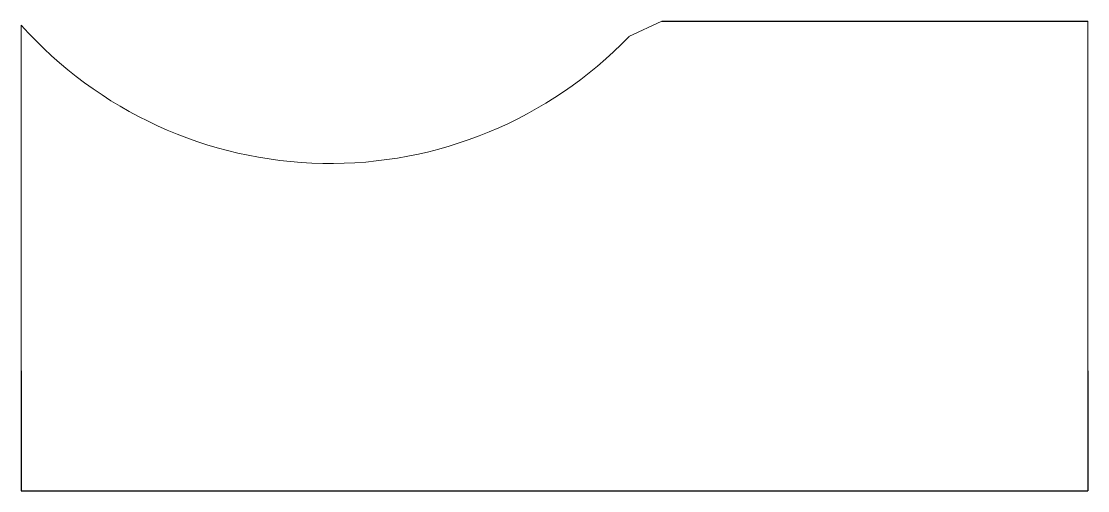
# Model space of a CAD drawing. Header units: millimetres. Extents: x 725 to 1170, y 129 to 325.
import ezdxf

# ---------------------------------------------------------------- set-up
doc = ezdxf.new("R2010")
doc.units = ezdxf.units.MM
doc.linetypes.add('K5LT32768', pattern=[0])

msp = doc.modelspace()

# ---------------------------------------------------------------- linework, layer by layer
at = {"color": 7, "linetype": 'K5LT32768', "lineweight": 15}
for p, q in [((725.48, 323.03), (725.48, 178.68)), ((979.07, 318.28), (992.84, 324.68)), ((1170.48, 178.68), (1170.48, 324.68))]:
    msp.add_line(p, q, dxfattribs=at)
for p, q in [((992.84, 324.68), (1170.48, 324.68)), ((725.48, 178.68), (725.48, 128.68)), ((1170.48, 178.68), (1170.48, 128.68)), ((725.48, 128.68), (1170.48, 128.68))]:
    msp.add_line(p, q)
msp.add_arc((854.48, 438.31), 173, 221.7838, 316.0693, dxfattribs=at)

doc.saveas('drawing.dxf')
